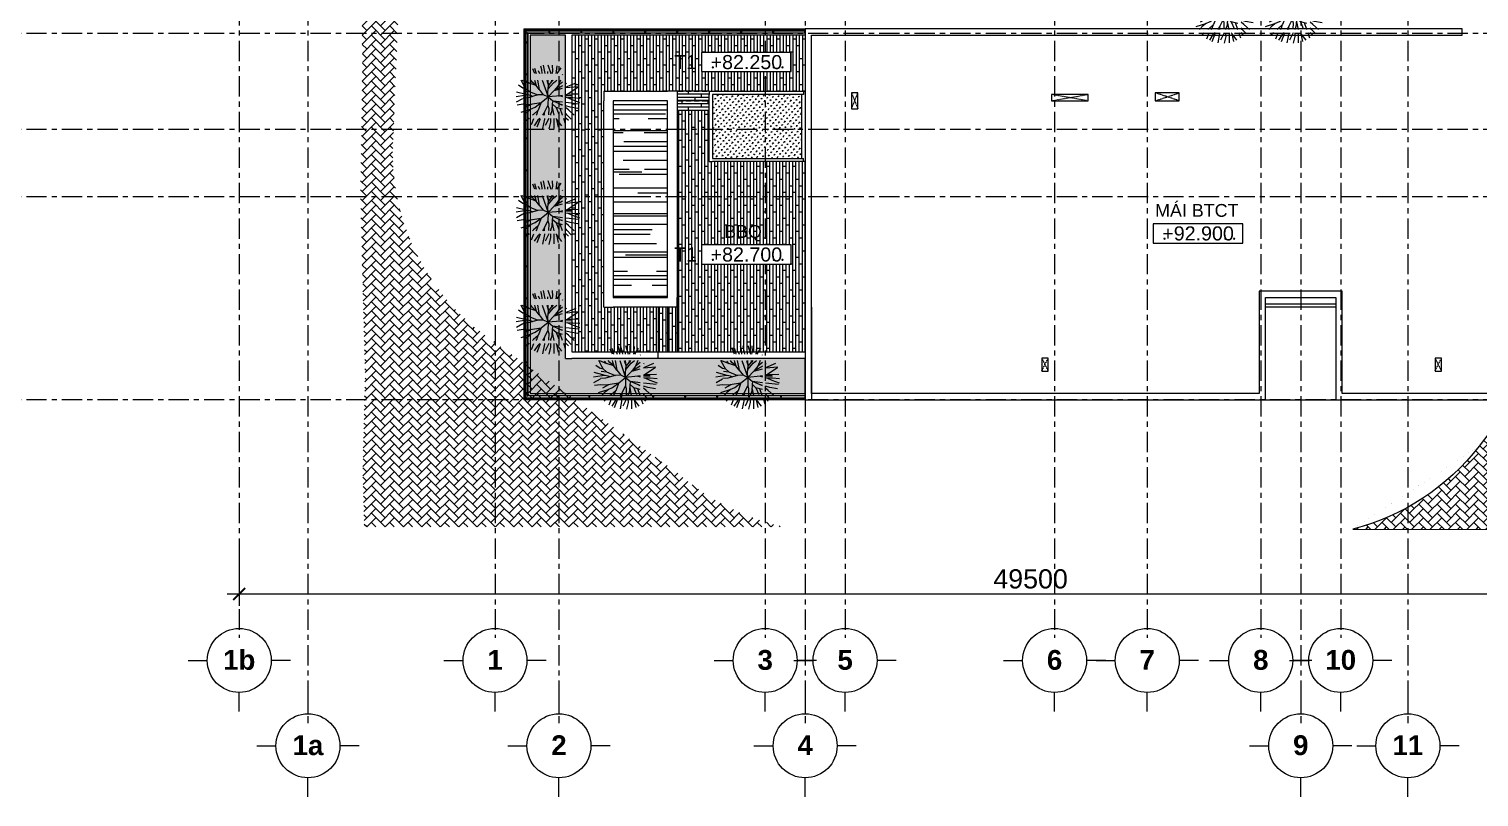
# Model space of a CAD drawing. Header units: millimetres. Extents: x -55734 to 162275, y -23881 to 125548.
# Drawn here: x -15074 to 30275, y -12412 to 11595 of the extents above; entities that cross this region are included whole.
import ezdxf
from ezdxf.enums import TextEntityAlignment as Align
from ezdxf.xclip import XClip

# ---------------------------------------------------------------- set-up
doc = ezdxf.new("R2010")
doc.units = ezdxf.units.MM
doc.header["$XCLIPFRAME"] = 0
for name, pattern in [('Dash', [6.35, 3.175, -3.175]), ('Grid Line', [22.225, 12.7, -3.175, 3.175, -3.175]), ('HIDDEN2', [4.7625, 3.175, -1.5875]), ('Overhead 1_16_', [2.579687, 1.5875, -0.992188]), ('PHANTOM', [63.5, 31.75, -6.35, 6.35, -6.35, 6.35, -6.35])]:
    doc.linetypes.add(name, pattern=pattern)
for name, color, linetype, lineweight in [('A-DETL-GENF', 31, 'Continuous', 5), ('A-DETL-GENF-HDLN', 161, 'Dash', 5), ('A-FLOR-PATT', 8, 'Continuous', 9), ('CHU-1', 7, 'Continuous', 9), ('DIM', 1, 'Continuous', 5), ('KH', 6, 'Continuous', 5), ('KI-HIEU-1', 151, 'Continuous', 9), ('L-SITE', 91, 'Continuous', 5), ('NET THAY 1', 41, 'Continuous', 5), ('NET THAY 2', 55, 'Continuous', 5), ('NET-THAY', 2, 'Continuous', 9), ('S-STRS', 31, 'Continuous', 5), ('TRUC', 225, 'Continuous', 5)]:
    doc.layers.add(name, color=color, linetype=linetype, lineweight=lineweight)
doc.layers.add('CGXD', color=5, linetype='HIDDEN2')
doc.layers.add('RD-AB', color=4, linetype='PHANTOM')
doc.styles.add('Arial', font='arial_0.ttf')
doc.styles.add('Arial_B', font='arialbd_0.ttf', dxfattribs={"height": 619.047619})
doc.styles.add('TA1', font='arial_0.ttf')
doc.dimstyles.new('D_300_KTx3.0', dxfattribs={"dimtxt": 600, "dimasz": 375, "dimexe": 375, "dimexo": 375, "dimgap": 160, "dimtad": 1, "dimdec": 0, "dimzin": 9, "dimtxsty": 'TA1', "dimblk": 'ARCHTICK', "dimcen": 1, "dimdle": 375, "dimclrd": 256, "dimclre": 256, "dimclrt": 7, "dimadec": 0, "dimazin": 0, "dimtfac": 1, "dimtdec": 0, "dimtix": 1, "dimtmove": 1, "dimatfit": 3, "dimldrblk": 'ARCHTICK', "dimfxl": 0, "dimtolj": 1, "dimtzin": 0, "dimlwd": -1, "dimlwe": -1, "dimarcsym": 0})
pattern_1 = [(90, (13079.68, 2900), (-101.6, 6e-15), []), (180, (13079.68, 2900), (-203.2, -203.2), [101.6, -711.2]), (180, (12978.08, 3306.4), (-203.2, -203.2), [101.6, -711.2])]
pattern_2 = [(0, (14700, 9670.32), (0, 101.6), []), (90, (14700, 9670.32), (-203.2, 203.2), [101.6, -711.2]), (90, (15106.4, 9771.92), (-203.2, 203.2), [101.6, -711.2])]
pattern_3 = [(45, (75233.62, -36013.9), (0, 287.3682), [609.6, -203.2]), (135, (75377.3, -35870.22), (3e-14, 287.3682), [609.6, -203.2])]

# ---------------------------------------------------------------- blocks, each defined once
blk = doc.blocks.new('_ARCHTICK')
at = {"color": 0, "linetype": 'ByBlock', "const_width": 0.15}
blk.add_lwpolyline([(-0.5, -0.5), (0.5, 0.5)], dxfattribs=at)
blk = doc.blocks.new('*D6')
at = {"layer": 'Defpoints', "color": 0, "transparency": 16777216}
for p in [(-8499, -3994, 0), (41001, -4126), (41001, -6065)]:
    blk.add_point(p, dxfattribs=at)
at = {"layer": 'DIM', "transparency": 16777216}
for p, q in [((-8499, -4369), (-8499, -6440)), ((41001, -4501), (41001, -6440)), ((-8874, -6065), (41376, -6065))]:
    blk.add_line(p, q, dxfattribs=at)
at = {"layer": 'DIM', "transparency": 16777216, "xscale": 375, "yscale": 375, "zscale": 375, "rotation": 180}
blk.add_blockref('_ARCHTICK', (-8499, -6065), dxfattribs=at)
at = {"layer": 'DIM', "transparency": 16777216, "xscale": 375, "yscale": 375, "zscale": 375}
blk.add_blockref('_ARCHTICK', (41001, -6065), dxfattribs=at)
at = {"layer": 'DIM', "color": 7, "transparency": 16777216, "insert": (16251, -5598), "char_height": 600, "attachment_point": 5, "style": 'TA1'}
blk.add_mtext('\\A1;49500', dxfattribs=at)
blk = doc.blocks.new('Grid - FamilyAL-KH TRUC-785342-MẶT BẰNG TẦNG 1')
at = {"layer": 'KH'}
for p, q in [((0, 7), (0, 4)), ((-8, -1), (-5, -1)), ((8, -1), (5, -1)), ((0, -9), (0, -6))]:
    blk.add_line(p, q, dxfattribs=at)
blk.add_circle((0, -1), 5, dxfattribs=at)
blk = doc.blocks.new('A$C1F0A2BF7')
at = {"layer": 'CGXD', "ltscale": 200, "const_width": 200, "elevation": 0}
blk.add_lwpolyline([(54956.3, 47953.8), (54990.5, 43945.3), (54923.3, 39987.5), (55072.6, 34371), (55051, 33492.5), (97748, 33429.5)], dxfattribs=at)
at = {"layer": 'RD-AB', "ltscale": 30, "const_width": 300, "elevation": 0}
blk.add_lwpolyline([(41196.9, 95371), (41281.7, 82268.3), (40986.4, 79251), (41667.6, 72272.6), (42098.4, 70721.5), (42667.3, 70684.7), (42957.4, 66647.6), (42571.1, 66562.4), (42573.3, 66131.3), (42429.3, 65920.2), (42421.3, 61611.7), (42341, 57578.5), (42283.8, 56540), (42189.8, 53690.1), (44821.5, 51926.7), (44789.5, 50966.7), (50950.5, 50939.2), (50956.6, 47932.5), (50990.5, 43962.1), (50922.6, 39968.1), (51071.5, 34366.8), (50997.7, 31365.3), (51047.4, 29498.3), (102264.3, 29422.6)], dxfattribs=at)
blk = doc.blocks.new('Railing - NBS_RailInfillPnl_Post-658471-MẶT BẰNG CHIẾU MÁI')
at = {"layer": 'NET THAY 2'}
for p, q in [((-13, -5), (-13, 5)), ((13, 5), (-13, 5)), ((13, 5), (13, -5)), ((-13, -5), (13, -5))]:
    blk.add_line(p, q, dxfattribs=at)
blk = doc.blocks.new('Railing - Railing-573255-MẶT BẰNG CHIẾU MÁI')
at = {"layer": 'NET THAY 1'}
for p, q in [((401, 11600), (401, 0)), ((401, 11600), (9198, 11600)), ((461, 11540), (461, 11181)), ((461, 11540), (1192, 11540)), ((528, 127), (528, 11473)), ((528, 11473), (9198, 11473)), ((528, 11473), (528, 127)), ((528, 11473), (9198, 11473)), ((1204, 11540), (2192, 11540)), ((2204, 11540), (3192, 11540)), ((3204, 11540), (4192, 11540)), ((4204, 11540), (5192, 11540)), ((5204, 11540), (6192, 11540)), ((6204, 11540), (7192, 11540)), ((7204, 11540), (8192, 11540)), ((8204, 11540), (9192, 11540)), ((9198, 11600), (9198, 11590)), ((9198, 11504), (9198, 11492)), ((9198, 11482), (9198, 11473)), ((461, 11169), (461, 10181)), ((461, 10169), (461, 9181)), ((461, 9169), (461, 8181)), ((461, 8169), (461, 7181)), ((461, 7169), (461, 6181)), ((461, 6169), (461, 5181)), ((461, 5169), (461, 4181)), ((461, 4169), (461, 3181)), ((461, 3169), (461, 2181)), ((461, 2169), (461, 1181)), ((461, 1169), (461, 181)), ((461, 169), (461, 60)), ((1442, 60), (461, 60)), ((9198, 127), (528, 127)), ((9198, 127), (528, 127)), ((2442, 60), (1453, 60)), ((3442, 60), (2453, 60)), ((4442, 60), (3453, 60)), ((5442, 60), (4453, 60)), ((6442, 60), (5453, 60)), ((7442, 60), (6453, 60)), ((8442, 60), (7453, 60)), ((9198, 60), (8453, 60)), ((9198, 0), (401, 0))]:
    blk.add_line(p, q, dxfattribs=at)
for points, knots in [([(471, 11530), (470, 11531), (468, 11532), (467, 11534), (466, 11535), (465, 11535), (464, 11536), (464, 11537), (463, 11537), (462, 11538), (462, 11539), (461, 11539), (461, 11540), (461, 11540), (461, 11540)], [-1, -1, -1, -1, -0.833333, -0.75, -0.666667, -0.625, -0.583333, -0.5, -0.458333, -0.416667, -0.333333, -0.25, -0.166667, 0, 0, 0, 0]), ([(528, 11473), (528, 11473), (527, 11473), (527, 11474), (526, 11475), (525, 11475), (525, 11476), (524, 11477), (523, 11477), (522, 11478), (521, 11479), (520, 11480), (518, 11482), (517, 11484), (516, 11485)], [-1, -1, -1, -1, -0.833333, -0.75, -0.666667, -0.583333, -0.541667, -0.5, -0.416667, -0.375, -0.333333, -0.25, -0.166667, 0, 0, 0, 0]), ([(461, 60), (461, 60), (461, 60), (461, 61), (462, 61), (462, 62), (463, 62), (464, 63), (464, 64), (465, 65), (466, 66), (467, 66), (468, 68), (470, 69), (471, 70)], [0, 0, 0, 0, 0.166667, 0.25, 0.333333, 0.416667, 0.458333, 0.5, 0.583333, 0.666667, 0.708333, 0.75, 0.833333, 1, 1, 1, 1]), ([(516, 115), (517, 116), (518, 118), (520, 120), (521, 121), (522, 122), (523, 122), (524, 123), (525, 124), (525, 125), (526, 125), (527, 126), (527, 127), (528, 127), (528, 127)], [0, 0, 0, 0, 0.166667, 0.25, 0.333333, 0.375, 0.416667, 0.5, 0.541667, 0.583333, 0.666667, 0.75, 0.833333, 1, 1, 1, 1])]:
    blk.add_open_spline(points, degree=3, knots=knots, dxfattribs=at)
at = {"extrusion": (0, 0, -1), "zscale": -1}
for p, rotation in [((-431, 11570), 90), ((-2622, 11570), 90), ((-4814, 11570), 90), ((-7006, 11570), 90), ((-2622, 30), 270), ((-4814, 30), 270), ((-7006, 30), 270)]:
    blk.add_blockref('Railing - NBS_RailInfillPnl_Post-658471-MẶT BẰNG CHIẾU MÁI', p, dxfattribs=dict(at, rotation=rotation))
for p in [(-431, 9647), (-431, 7723), (-431, 5800), (-431, 3877), (-431, 1953), (-431, 30)]:
    blk.add_blockref('Railing - NBS_RailInfillPnl_Post-658471-MẶT BẰNG CHIẾU MÁI', p, dxfattribs=at)
blk = doc.blocks.new('Top Rail Type - Top Rail_Internal_-573260-MẶT BẰNG CHIẾU MÁI')
at = {"layer": 'NET THAY 1'}
for p, q in [((420, 11581), (420, 11196)), ((426, 11581), (420, 11581)), ((1177, 11581), (436, 11581)), ((441, 11190), (441, 11559)), ((441, 11559), (1183, 11559)), ((1213, 11559), (2183, 11559)), ((2177, 11581), (1219, 11581)), ((2213, 11559), (2617, 11559)), ((2617, 11581), (2219, 11581)), ((3177, 11581), (2627, 11581)), ((2627, 11559), (3183, 11559)), ((3213, 11559), (4183, 11559)), ((4177, 11581), (3219, 11581)), ((4213, 11559), (4809, 11559)), ((4809, 11581), (4219, 11581)), ((5177, 11581), (4819, 11581)), ((4819, 11559), (5183, 11559)), ((5213, 11559), (6183, 11559)), ((6177, 11581), (5219, 11581)), ((6213, 11559), (7001, 11559)), ((7001, 11581), (6219, 11581)), ((7177, 11581), (7011, 11581)), ((7011, 11559), (7183, 11559)), ((7213, 11559), (8183, 11559)), ((8177, 11581), (7219, 11581)), ((8213, 11559), (9183, 11559)), ((9177, 11581), (8219, 11581)), ((9198, 11559), (9198, 11581)), ((420, 11154), (420, 10196)), ((441, 10190), (441, 11160)), ((420, 10154), (420, 9652)), ((441, 9652), (441, 10160)), ((420, 9642), (420, 9196)), ((441, 9190), (441, 9642)), ((420, 9154), (420, 8196)), ((441, 8190), (441, 9160)), ((420, 8154), (420, 7728)), ((420, 7718), (420, 7196)), ((441, 7728), (441, 8160)), ((441, 7190), (441, 7718)), ((420, 7154), (420, 6196)), ((441, 6190), (441, 7160)), ((420, 6154), (420, 5805)), ((441, 5805), (441, 6158)), ((420, 5795), (420, 5196)), ((441, 5190), (441, 5795)), ((420, 5154), (420, 4196)), ((441, 4190), (441, 5160)), ((420, 4154), (420, 3882)), ((441, 3882), (441, 4160)), ((420, 3872), (420, 3196)), ((441, 3190), (441, 3872)), ((420, 3154), (420, 2196)), ((441, 2190), (441, 3160)), ((420, 2154), (420, 1958)), ((420, 1948), (420, 1196)), ((441, 1958), (441, 2160)), ((441, 1190), (441, 1948)), ((420, 1154), (420, 196)), ((441, 190), (441, 1160)), ((420, 154), (420, 35)), ((420, 25), (420, 19)), ((420, 19), (1426, 19)), ((441, 41), (441, 160)), ((1433, 41), (441, 41)), ((2433, 41), (1463, 41)), ((1469, 19), (2426, 19)), ((2617, 41), (2463, 41)), ((2469, 19), (2617, 19)), ((3433, 41), (2627, 41)), ((2627, 19), (3426, 19)), ((4433, 41), (3463, 41)), ((3469, 19), (4426, 19)), ((4809, 41), (4463, 41)), ((4469, 19), (4809, 19)), ((5433, 41), (4819, 41)), ((4819, 19), (5426, 19)), ((6433, 41), (5463, 41)), ((5469, 19), (6426, 19)), ((7001, 41), (6463, 41)), ((6469, 19), (7001, 19)), ((7433, 41), (7011, 41)), ((7011, 19), (7426, 19)), ((8433, 41), (7463, 41)), ((7469, 19), (8426, 19)), ((9198, 41), (8463, 41)), ((8469, 19), (9198, 19)), ((9198, 19), (9198, 41))]:
    blk.add_line(p, q, dxfattribs=at)
blk = doc.blocks.new('ALB-RAILING 32 - ALB-BALUSTER-V4-MẶT BẰNG CHIẾU MÁI')
at = {"layer": 'NET THAY 1'}
for p, q in [((-30, 101), (-30, 92)), ((-30, 101), (0, 101)), ((-21, 101), (-30, 101)), ((-30, 92), (-29, 92)), ((0, 92), (-30, 92)), ((-30, 70), (-30, 63)), ((-30, 70), (0, 70)), ((-29, 70), (-30, 70)), ((-30, 63), (-15, 63)), ((0, 63), (-30, 63)), ((-7, 63), (-7, 15))]:
    blk.add_line(p, q, dxfattribs=at)
at = {"layer": 'NET THAY 1', "flags": 128}
for points in [[(-7, 3), (-7, 4), (-7, 4), (-7, 5), (-7, 5), (-7, 5), (-7, 6), (-7, 6), (-7, 7), (-7, 7), (-7, 8), (-7, 8), (-7, 9), (-7, 10), (-7, 10), (-7, 11), (-7, 11), (-7, 12), (-7, 12), (-7, 13), (-7, 14), (-7, 14), (-7, 15), (-7, 15)], [(-5, -5), (-5, -4), (-6, -4), (-6, -4)], [(0, -7), (0, -7), (-1, -7), (-1, -7), (-1, -7), (-1, -7), (-2, -7)], [(2, -7), (2, -7), (2, -7), (1, -7), (1, -7), (1, -7), (1, -7), (0, -7), (0, -7), (0, -7)]]:
    blk.add_lwpolyline(points, dxfattribs=at)
at = {"layer": 'NET THAY 1'}
for start, end in [(90, 270), (75, 90), (270, 285)]:
    blk.add_arc((0, 0), 7, start, end, dxfattribs=at)
blk = doc.blocks.new('ALB-RAILING 32 - ALB-BALUSTER-537417-MẶT BẰNG CHIẾU MÁI')
at = {"layer": 'NET THAY 1'}
for p, q in [((-30, 101), (-30, 92)), ((-30, 101), (30, 101)), ((-21, 101), (-30, 101)), ((-30, 92), (-29, 92)), ((30, 92), (-30, 92)), ((-30, 70), (-30, 63)), ((-30, 70), (30, 70)), ((-29, 70), (-30, 70)), ((-30, 63), (-15, 63)), ((30, 63), (-30, 63)), ((-7, 63), (-7, 15)), ((7, 15), (7, 63)), ((15, 63), (30, 63)), ((30, 101), (21, 101)), ((29, 92), (30, 92)), ((30, 70), (29, 70)), ((30, 92), (30, 101)), ((30, 63), (30, 70))]:
    blk.add_line(p, q, dxfattribs=at)
at = {"layer": 'NET THAY 1', "flags": 128}
for points in [[(-7, 3), (-7, 4), (-7, 4), (-7, 5), (-7, 5), (-7, 5), (-7, 6), (-7, 6), (-7, 7), (-7, 7), (-7, 8), (-7, 8), (-7, 9), (-7, 10), (-7, 10), (-7, 11), (-7, 11), (-7, 12), (-7, 12), (-7, 13), (-7, 14), (-7, 14), (-7, 15), (-7, 15)], [(7, 15), (7, 14), (7, 14), (7, 13), (7, 13), (7, 12), (7, 11), (7, 11), (7, 10), (7, 10), (7, 9), (7, 9), (7, 8), (7, 8), (7, 7), (7, 7), (7, 6), (7, 6), (7, 5), (7, 5), (7, 4), (7, 4), (7, 3), (7, 3), (7, 3), (7, 2), (7, 2), (7, 2), (7, 1), (7, 1), (7, 1), (7, 1), (7, 1), (7, 0), (7, 0), (7, 0), (7, 0), (7, 0), (7, 0), (7, 0)], [(7, 0), (7, 0), (7, -1), (7, -1), (7, -1), (7, -1), (7, -2)], [(-5, -5), (-5, -4), (-6, -4), (-6, -4)], [(0, -7), (0, -7), (-1, -7), (-1, -7), (-1, -7), (-1, -7), (-2, -7)], [(6, -4), (6, -4), (6, -4), (5, -4), (5, -5), (5, -5), (5, -5), (5, -5), (4, -5), (4, -6), (4, -6), (4, -6), (4, -6), (3, -6), (3, -6), (3, -6), (3, -7), (2, -7), (2, -7), (2, -7), (1, -7), (1, -7), (1, -7), (1, -7), (0, -7), (0, -7), (0, -7)]]:
    blk.add_lwpolyline(points, dxfattribs=at)
at = {"layer": 'NET THAY 1'}
for start, end in [(90, 270), (270, 90)]:
    blk.add_arc((0, 0), 7, start, end, dxfattribs=at)
blk = doc.blocks.new('CAY XANH 1 - new block_dwg_110_植栽_中_高木 - 落葉1_φ4000_H5500-1445069-IDEA-4th Storey - Detail-682244-MẶT BẰNG CHIẾU MÁI')
at = {"layer": 'L-SITE'}
for p, q in [((-306, 1976), (-199, 1456)), ((-5, 2000), (166, 1456)), ((-822, 1456), (-958, 1760)), ((-838, 1808), (-751, 1456)), ((-615, 1645), (-531, 1456)), ((-10, 1456), (-10, 1592)), ((772, 1056), (625, 696)), ((913, 1380), (932, 1417)), ((-2000, 33), (-1462, 119)), ((-1850, 759), (-1578, 578)), ((-1570, 578), (-1398, 529)), ((-1453, 121), (-1278, 144)), ((1738, 856), (1113, 603)), ((1153, 856), (1113, 822)), ((1538, 78), (1113, 70)), ((1855, 599), (1188, 159)), ((-1975, -315), (-1571, -88)), ((-1423, -653), (-1041, -445)), ((258, -651), (355, -1144)), ((913, -333), (303, -262)), ((913, -531), (743, -453)), ((910, -1144), (762, -724)), ((1113, -19), (1241, -50)), ((1923, -449), (1113, -356)), ((1984, -88), (1545, -58)), ((-1186, -1344), (-1342, -1483)), ((-1024, -1718), (-878, -1344)), ((-682, -1880), (-476, -1344)), ((51, -1344), (-170, -1795)), ((365, -1344), (365, -1967)), ((855, -1808), (552, -1405)), ((914, -1133), (902, -1122)), ((1097, -1672), (981, -1344)), ((1278, -1483), (1113, -1324))]:
    blk.add_line(p, q, dxfattribs=at)
at = {"layer": 'L-SITE', "flags": 128}
for points in [[(-472, 1941), (-408, 1715), (-389, 1474), (-388, 1456)], [(264, 1456), (298, 1613), (285, 1980)], [(541, 1934), (518, 1586), (495, 1456)], [(581, 1456), (641, 1557), (813, 1820)], [(-1522, 376), (-1182, 348), (-1399, 530), (-1482, 672), (-1674, 1056)], [(-1634, 1056), (-1182, 862), (-1319, 1008)], [(-845, 1056), (-819, 978), (-743, 713), (-1182, 862)], [(-657, 1056), (-546, 458), (-743, 713), (-989, 932), (-1079, 1056)], [(-361, 1056), (0, 0), (-295, 133)], [(-84, 1056), (30, 691), (242, 956)], [(913, 96), (773, 64), (0, 0), (-10, 303), (30, 691), (4, 1056)], [(913, 934), (625, 696), (384, 396), (0, 0), (305, -251), (268, -432)], [(10, 497), (348, 890), (555, 1056)], [(315, 1056), (242, 956), (237, 1056)], [(-1974, 319), (-1451, 187), (-1104, 101), (-945, 37)], [(-1683, -957), (-1092, -755), (-807, -637), (-423, -352), (0, 0), (-5, -527)], [(-1182, 348), (-645, 125), (-1245, -52), (-1564, -80)], [(-546, 458), (-295, 133), (-645, 125)], [(913, 698), (384, 396), (913, 541)], [(913, 67), (773, 64), (913, 30)], [(1113, 586), (1374, 607), (1887, 662)], [(1939, 182), (1516, 167), (1206, 162), (1113, 141)], [(-1938, -494), (-1560, -440), (-1235, -475), (-846, -416), (-423, -352), (-610, -834), (-905, -1095), (-961, -1144)], [(-1475, -1144), (-1244, -895), (-1077, -745)], [(-740, -1144), (-703, -1095), (-608, -832)], [(-217, -960), (-5, -527), (44, -720), (39, -1126)], [(508, -651), (268, -432), (248, -870), (165, -1101)], [(913, -500), (743, -453), (305, -251)], [(913, -768), (508, -651), (685, -1070)], [(1865, -721), (1389, -632), (1113, -555)], [(1640, -1145), (1284, -817), (1113, -681)], [(1534, -57), (1241, -50), (1512, -168), (1971, -338)], [(-512, -1344), (-645, -1459), (-866, -1803)], [(-212, -1144), (-217, -960), (-348, -1144)], [(-321, -1974), (-207, -1385), (-208, -1344)], [(76, -1999), (175, -1573), (170, -1344)], [(166, -1144), (165, -1101), (145, -1144)], [(659, -1888), (552, -1405), (498, -1344)], [(1438, -1391), (1191, -1135), (1113, -1026)]]:
    blk.add_lwpolyline(points, dxfattribs=at)
blk = doc.blocks.new('CAY XANH 1 - new block_dwg-682243-MẶT BẰNG CHIẾU MÁI')
at = {"xscale": 0.5, "yscale": 0.5, "zscale": 0.5}
blk.add_blockref('CAY XANH 1 - new block_dwg_110_植栽_中_高木 - 落葉1_φ4000_H5500-1445069-IDEA-4th Storey - Detail-682244-MẶT BẰNG CHIẾU MÁI', (-494874, 495980), dxfattribs=at)
blk = doc.blocks.new('CAY XANH 1 - CAY XANH 1-678680-MẶT BẰNG CHIẾU MÁI')
blk.add_blockref('CAY XANH 1 - new block_dwg-682243-MẶT BẰNG CHIẾU MÁI', (494876, -495981))
blk = doc.blocks.new('Family2 - Family1 2-690398-MẶT BẰNG CHIẾU MÁI')
at = {"layer": 'A-DETL-GENF'}
for p, q in [((200, 400), (0, 400)), ((0, 400), (0, 0)), ((0, 0), (200, 0)), ((200, 0), (200, 400))]:
    blk.add_line(p, q, dxfattribs=at)
at = {"layer": 'A-DETL-GENF-HDLN'}
for p, q in [((0, 400), (200, 1)), ((0, 0), (200, 399))]:
    blk.add_line(p, q, dxfattribs=at)
blk = doc.blocks.new('Family2 - Family1 2-693643-MẶT BẰNG CHIẾU MÁI')
at = {"layer": 'A-DETL-GENF'}
for p, q in [((250, 750), (0, 750)), ((0, 750), (0, 0)), ((250, 0), (250, 750)), ((0, 0), (250, 0))]:
    blk.add_line(p, q, dxfattribs=at)
at = {"layer": 'A-DETL-GENF-HDLN'}
for p, q in [((0, 750), (250, 1)), ((0, 0), (250, 749))]:
    blk.add_line(p, q, dxfattribs=at)
blk = doc.blocks.new('Family2 - Family1 2-693928-MẶT BẰNG CHIẾU MÁI')
at = {"layer": 'A-DETL-GENF'}
for p, q in [((200, 1150), (0, 1150)), ((0, 1150), (0, 0)), ((200, 0), (200, 1150)), ((0, 0), (200, 0))]:
    blk.add_line(p, q, dxfattribs=at)
at = {"layer": 'A-DETL-GENF-HDLN'}
for p, q in [((0, 1150), (200, 1)), ((0, 0), (200, 1149))]:
    blk.add_line(p, q, dxfattribs=at)
blk = doc.blocks.new('Family2 - Family1 2-694171-MẶT BẰNG CHIẾU MÁI')
at = {"layer": 'A-DETL-GENF'}
for p, q in [((200, 500), (0, 500)), ((0, 500), (0, 0)), ((200, 0), (200, 500)), ((0, 0), (200, 0))]:
    blk.add_line(p, q, dxfattribs=at)
at = {"layer": 'A-DETL-GENF-HDLN'}
for p, q in [((0, 500), (200, 1)), ((0, 0), (200, 499))]:
    blk.add_line(p, q, dxfattribs=at)
blk = doc.blocks.new('A$C7E716810')
at = {"layer": 'A-FLOR-PATT', "lineweight": 5}
h = blk.add_hatch(dxfattribs=at)
h.set_pattern_fill('FP_22', color=256, style=0, pattern_type=2)
h.set_pattern_definition([(7.219, (-1865943.16, 2069758.19), (77.8062945, 100.375984), [23.812, -155.793]), (322.219, (-1865943.16, 2069758.19), (77.8059143, 100.3754935), [23.813, -103.188]), (52.219, (-1865943.16, 2069758.19), (-100.3754935, 77.8059143), [23.813, -103.188])])
h.paths.add_polyline_path([(17698, 200), (17698, 1300), (10200, 1300), (10200, 11400), (9100, 11400), (9100, 200), (17224, 200)], flags=0)
h = blk.add_hatch(dxfattribs=at)
h.set_pattern_fill('FP_20', color=256, style=0, pattern_type=2)
h.set_pattern_definition([(270, (13395.32, 5800), (101.6, 6e-15), []), (0, (13395.32, 5800), (203.2, 203.2), [101.6, -711.2]), (0, (13496.92, 5393.6), (203.2, 203.2), [101.6, -711.2])])
h.paths.add_polyline_path([(11404, 1500), (13100, 1500), (13100, 2900), (11400, 2900), (11400, 9650), (17700, 9652), (17700, 11400), (10400, 11400), (10400, 1500)], flags=0)
h = blk.add_hatch(dxfattribs=at)
h.set_pattern_fill('FP_27', color=256, style=0, pattern_type=2)
h.set_pattern_definition([(277.219, (2080157.055, 1887892.06), (100.375984, -77.8062945), [23.812, -155.793]), (232.219, (2080157.05, 1887892.06), (100.3754935, -77.8059143), [23.813, -103.188]), (322.219, (2080157.05, 1887892.06), (77.8059143, 100.3754935), [23.813, -103.188])])
h.paths.add_polyline_path([(14800, 7550), (17598, 7550), (17598, 9550), (14800, 9550), (14800, 8908)], flags=0)
h = blk.add_hatch(dxfattribs=at)
h.set_pattern_fill('FP_23', color=256, style=0, pattern_type=2)
h.set_pattern_definition([(0, (8499.5, 0.06), (1424.94, 647.7), [9715.5, -1295.4, 3238.5, -647.7]), (0, (9360.9, 323.9), (-647.7, 861.44), [1943.1, -213.74, 3886.2, -485.77]), (0, (8823.33, 550.6), (3368.04, 433.959), [5181.6, -906.78, 2590.8, -647.7])])
h.paths.add_polyline_path([(11700, 3200), (13400, 3200), (13400, 9350), (11700, 9350), (11700, 4019)], flags=0)
h = blk.add_hatch(dxfattribs=at)
h.set_pattern_fill('FP_24', color=256, style=0, pattern_type=2)
h.set_pattern_definition([(270, (15719.19, 5275), (101.6, 6e-15), []), (0, (15719.19, 5275), (203.2, 203.2), [101.6, -711.2]), (0, (15820.79, 4868.6), (203.2, 203.2), [101.6, -711.2])])
h.paths.add_polyline_path([(13732, 1500), (17698, 1500), (17698, 7450), (14700, 7450), (14700, 9050), (13700, 9050), (13700, 1500)], flags=0)
at = {"layer": 'NET THAY 1'}
h = blk.add_hatch(dxfattribs=at)
h.set_pattern_fill('FP_26', color=256, style=0, pattern_type=2)
h.set_pattern_definition(pattern_2)
h.paths.add_polyline_path([(14700, 9350), (14700, 9650), (13700, 9650), (13700, 9350), (13732, 9350)], flags=0)
h = blk.add_hatch(dxfattribs=at)
h.set_pattern_fill('FP_26', color=256, style=0, pattern_type=2)
h.set_pattern_definition(pattern_2)
h.paths.add_polyline_path([(13700, 9050), (14700, 9050), (14700, 9350), (13700, 9350)], flags=0)
h = blk.add_hatch(dxfattribs=at)
h.set_pattern_fill('FP_25', color=256, style=0, pattern_type=2)
h.set_pattern_definition(pattern_1)
h.paths.add_polyline_path([(13100, 1500), (13400, 1500), (13400, 2900), (13100, 2900), (13100, 1574)], flags=0)
h = blk.add_hatch(dxfattribs=at)
h.set_pattern_fill('FP_25', color=256, style=0, pattern_type=2)
h.set_pattern_definition(pattern_1)
h.paths.add_polyline_path([(13700, 1500), (13700, 2900), (13400, 2900), (13400, 1500)], flags=0)
at = {"layer": 'NET-THAY', "lineweight": 9}
for p, q in [((9100, 11400), (9100, 200)), ((10200, 11400), (9100, 11400)), ((10200, 1300), (10200, 11400)), ((17700, 11400), (10400, 11400)), ((10400, 11400), (10400, 1500)), ((17700, 11600), (17700, 2900)), ((11400, 9650), (13400, 9650)), ((11400, 9650), (11400, 9350)), ((13700, 9650), (13400, 9650)), ((13700, 9650), (13700, 3200)), ((14700, 9650), (17648, 9650)), ((14700, 9650), (14700, 9550)), ((14700, 7450), (14700, 9550)), ((17648, 9550), (14800, 9550)), ((14800, 9550), (14800, 7550)), ((17598, 7550), (17598, 9550)), ((17648, 9650), (17700, 9650)), ((17648, 9650), (17648, 9550)), ((11400, 2900), (11400, 9350)), ((13400, 9350), (11700, 9350)), ((11700, 9350), (11700, 3200)), ((13400, 9350), (11700, 9350)), ((11700, 9350), (11700, 3200)), ((13400, 3200), (13400, 9350)), ((13400, 3200), (13400, 9350)), ((14700, 9050), (13700, 9050)), ((13700, 9050), (13700, 1500)), ((14700, 7450), (14800, 7450)), ((14800, 7550), (17648, 7550)), ((17648, 7450), (14800, 7450)), ((17648, 7450), (17648, 7550)), ((17698, 7450), (17648, 7450)), ((17698, 2900), (17698, 7450)), ((11700, 3200), (13400, 3200)), ((11700, 3200), (13400, 3200)), ((13700, 2900), (13700, 3200)), ((32100, 0), (32100, 3200)), ((32100, 3200), (34300, 3200)), ((34300, 3200), (34300, 0)), ((11400, 2900), (11700, 2900)), ((13700, 2900), (11700, 2900)), ((17698, 1500), (17698, 2900)), ((17898, 2900), (17898, 0)), ((32100, 3000), (34300, 3000)), ((34300, 2900), (32100, 2900)), ((10400, 1500), (13091, 1500)), ((13091, 1500), (17698, 1500)), ((13091, 1500), (13091, 1300)), ((10200, 1300), (10400, 1300)), ((13091, 1300), (10400, 1300)), ((17698, 1300), (13091, 1300)), ((17698, 41), (17698, 1300)), ((9100, 200), (17698, 200)), ((17698, 0), (17698, 19)), ((17698, 0), (17898, 0)), ((17898, 0), (34300, 0)), ((34300, 0), (49500, 0))]:
    blk.add_line(p, q, dxfattribs=at)
blk.add_lwpolyline([(49300, 200), (34500, 200), (34500, 3400), (31900, 3400), (31900, 200), (17898, 200), (17900, 11400), (38250, 11400), (38250, 11600), (17700, 11600), (17698, 0), (32100, 0), (32100, 3200), (34300, 3200), (34300, 0), (49500, 0)], dxfattribs=at)
at = {"layer": 'S-STRS'}
for p, q in [((14700, 9650), (13700, 9650)), ((14700, 9350), (13700, 9350)), ((14700, 9050), (13700, 9050)), ((13100, 2900), (13100, 1500)), ((13400, 2900), (13400, 1500)), ((13700, 2900), (13700, 1500))]:
    blk.add_line(p, q, dxfattribs=at)
at = {"layer": 'S-STRS', "linetype": 'Overhead 1_16_'}
for p, q in [((14700, 9640), (13700, 9640)), ((14700, 9340), (13700, 9340)), ((13110, 2900), (13110, 1500)), ((13410, 2900), (13410, 1500))]:
    blk.add_line(p, q, dxfattribs=at)
at = {"color": 94, "lineweight": 5}
for name, p in [('CAY XANH 1 - CAY XANH 1-678680-MẶT BẰNG CHIẾU MÁI', (30773, 12150)), ('CAY XANH 1 - CAY XANH 1-678680-MẶT BẰNG CHIẾU MÁI', (32936, 12150)), ('Railing - Railing-573255-MẶT BẰNG CHIẾU MÁI', (8499, 0)), ('Top Rail Type - Top Rail_Internal_-573260-MẶT BẰNG CHIẾU MÁI', (8499, 0)), ('ALB-RAILING 32 - ALB-BALUSTER-537417-MẶT BẰNG CHIẾU MÁI', (9698, 11489)), ('ALB-RAILING 32 - ALB-BALUSTER-537417-MẶT BẰNG CHIẾU MÁI', (10698, 11489)), ('ALB-RAILING 32 - ALB-BALUSTER-537417-MẶT BẰNG CHIẾU MÁI', (11698, 11489)), ('ALB-RAILING 32 - ALB-BALUSTER-537417-MẶT BẰNG CHIẾU MÁI', (12698, 11489)), ('ALB-RAILING 32 - ALB-BALUSTER-537417-MẶT BẰNG CHIẾU MÁI', (13698, 11489)), ('ALB-RAILING 32 - ALB-BALUSTER-537417-MẶT BẰNG CHIẾU MÁI', (14698, 11489)), ('ALB-RAILING 32 - ALB-BALUSTER-537417-MẶT BẰNG CHIẾU MÁI', (15698, 11489)), ('ALB-RAILING 32 - ALB-BALUSTER-537417-MẶT BẰNG CHIẾU MÁI', (16698, 11489)), ('ALB-RAILING 32 - ALB-BALUSTER-V4-MẶT BẰNG CHIẾU MÁI', (17698, 11489)), ('CAY XANH 1 - CAY XANH 1-678680-MẶT BẰNG CHIẾU MÁI', (9656, 9473)), ('CAY XANH 1 - CAY XANH 1-678680-MẶT BẰNG CHIẾU MÁI', (9656, 5862)), ('CAY XANH 1 - CAY XANH 1-678680-MẶT BẰNG CHIẾU MÁI', (9656, 2433)), ('CAY XANH 1 - CAY XANH 1-678680-MẶT BẰNG CHIẾU MÁI', (12081, 707)), ('CAY XANH 1 - CAY XANH 1-678680-MẶT BẰNG CHIẾU MÁI', (15903, 707))]:
    blk.add_blockref(name, p, dxfattribs=at)
for p, rotation in [((9011, 11175), 90), ((9011, 10175), 90), ((9011, 9175), 90), ((9011, 8175), 90), ((9011, 7175), 90), ((9011, 6175), 90), ((9011, 5175), 90), ((9011, 4175), 90), ((9011, 3175), 90), ((9011, 2175), 90), ((9011, 1175), 90), ((9011, 175), 90), ((9947, 111), 180), ((10947, 111), 180), ((11947, 111), 180), ((12947, 111), 180), ((13947, 111), 180), ((14947, 111), 180), ((15947, 111), 180), ((16947, 111), 180)]:
    blk.add_blockref('ALB-RAILING 32 - ALB-BALUSTER-537417-MẶT BẰNG CHIẾU MÁI', p, dxfattribs=dict(at, rotation=rotation))
at = {"layer": 'Defpoints', "lineweight": 5}
for name, p in [('Family2 - Family1 2-694171-MẶT BẰNG CHIẾU MÁI', (19150, 9100)), ('Family2 - Family1 2-690398-MẶT BẰNG CHIẾU MÁI', (25100, 901)), ('Family2 - Family1 2-690398-MẶT BẰNG CHIẾU MÁI', (37400, 901))]:
    blk.add_blockref(name, p, dxfattribs=at)
at = {"layer": 'Defpoints', "lineweight": 5, "rotation": 90}
for name, p in [('Family2 - Family1 2-693928-MẶT BẰNG CHIẾU MÁI', (26550, 9350)), ('Family2 - Family1 2-693643-MẶT BẰNG CHIẾU MÁI', (29400, 9350))]:
    blk.add_blockref(name, p, dxfattribs=at)
blk = doc.blocks.new('*U143')
at = {"color": 7, "ltscale": 30, "true_color": 0xffffff, "insert": (520, 350), "char_height": 200, "attachment_point": 5, "bg_fill": 3, "box_fill_scale": 1.25, "bg_fill_color": 256, "bg_fill_true_color": 13158600, "bg_fill_transparency": 0}
blk.add_mtext('\\A1;.      ..', dxfattribs=at)
blk.add_lwpolyline([(-200, 200), (1200, 200), (1200, 500), (-200, 500)], close=True)
at = {"color": 7, "style": 'Arial'}
blk.add_attdef('±0.000', text='', height=220, dxfattribs=at).set_placement((500, 350), align=Align.MIDDLE)
blk = doc.blocks.new('*U20')
at = {"color": 7, "ltscale": 30, "true_color": 0xffffff, "insert": (-420, 350), "char_height": 200, "attachment_point": 5, "bg_fill": 3, "box_fill_scale": 1.25, "bg_fill_color": 256, "bg_fill_true_color": 13158600, "bg_fill_transparency": 0}
blk.add_mtext('\\A1;.  .', dxfattribs=at)
at = {"color": 7, "ltscale": 30, "true_color": 0xffffff, "insert": (520, 350), "char_height": 200, "attachment_point": 5, "bg_fill": 3, "box_fill_scale": 1.25, "bg_fill_color": 256, "bg_fill_true_color": 13158600, "bg_fill_transparency": 0}
blk.add_mtext('\\A1;.      ..', dxfattribs=at)
at = {"color": 7, "style": 'Arial'}
blk.add_attdef('T1', text='', height=220, dxfattribs=at).set_placement((-450, 350), align=Align.MIDDLE_CENTER)
for points in [[(-700, 500), (-200, 500), (-200, 200), (-700, 200)], [(-200, 200), (1200, 200), (1200, 500), (-200, 500)]]:
    blk.add_lwpolyline(points, close=True)
blk.add_attdef('±0.000', text='', height=220, dxfattribs=at).set_placement((500, 350), align=Align.MIDDLE)

msp = doc.modelspace()

# ---------------------------------------------------------------- hatches: boundary and pattern name
at = {"layer": 'A-FLOR-PATT'}
h = msp.add_hatch(dxfattribs=at)
h.set_pattern_fill('AR-HBONE', color=256, scale=2, style=0)
h.set_pattern_definition(pattern_3)
edge = h.paths.add_edge_path()
edge.add_line((45038.6, 8213.9), (41000.5, 7730.1))
edge.add_line((41000.5, 7730.1), (41000.4, -0.1))
edge.add_line((41000.4, -0.1), (31387.1, -0.1))
edge.add_line((31387.1, -0.1), (30280.7, -1441.1))
edge.add_arc((24526.1, 3005.5), 7272.3, 284.35373, 322.30654, ccw=False)
edge.add_line((26329, -4039.8), (46530.7, -4069.7))
edge.add_line((46530.7, -4069.7), (45038.6, 8213.9))

# ---------------------------------------------------------------- linework, layer by layer
at = {"layer": 'NET-THAY', "elevation": 0}
msp.add_lwpolyline([(45038.6, 8213.9), (41000.5, 7730.1), (41000.4, -0.1), (31387.1, -0.1), (30280.7, -1441.1, -0.167131), (26329, -4039.8), (46530.7, -4069.7)], format="xyb", close=True, dxfattribs=at)
at = {"layer": 'TRUC', "linetype": 'Grid Line', "ltscale": 50}
for p, q in [((48819.1, 11449.9), (-17790.4, 11449.9)), ((48819.1, 8449.9), (-20105, 8449.9)), ((48819.1, 6349.9), (-17790.4, 6349.9)), ((48819.1, -0.1), (-17790.4, -0.1))]:
    msp.add_line(p, q, dxfattribs=at)

# ---------------------------------------------------------------- block references
at = {"color": 250, "lineweight": 5, "xscale": 199.9999999999999, "yscale": 199.9999999999999, "zscale": 199.9999999999999, "rotation": 180}
for p in [(-8499.5, -8344.7), (-499.5, -8344.7), (7950.5, -8344.7), (10450.5, -8344.7), (17000.5, -8344.7), (19900.5, -8344.7), (23450.5, -8344.7), (25950.5, -8344.7), (-6349.5, -11012.3), (1500.5, -11012.3), (9200.5, -11012.3), (24700.5, -11012.3), (28050.5, -11012.3)]:
    msp.add_blockref('Grid - FamilyAL-KH TRUC-785342-MẶT BẰNG TẦNG 1', p, dxfattribs=at)
at = {"layer": 'DIM'}
msp.add_blockref('A$C7E716810', (-8499.6, -0.1), dxfattribs=at)

# ---------------------------------------------------------------- texts
at = {"layer": 'KH', "attachment_point": 2, "line_spacing_factor": 0.941778, "style": 'Arial_B'}
for s, insert, char_height, width in [('1b', (-8499.2, -7816.9), 619.05, 1175.251), ('\\fArial|b1|i0|c0|p34|;1', (-499.2, -7816.9), 619.048, 558.244), ('\\fArial|b1|i0|c0|p34|;3', (7950.8, -7816.9), 619.048, 558.244), ('\\fArial|b1|i0|c0|p34|;5', (10450.8, -7816.9), 619.048, 558.244), ('\\fArial|b1|i0|c0|p34|;6', (17000.8, -7816.9), 619.048, 558.244), ('\\fArial|b1|i0|c0|p34|;7', (19900.8, -7816.9), 619.048, 558.244), ('\\fArial|b1|i0|c0|p34|;8', (23450.8, -7816.9), 619.048, 558.244), ('10', (25950.8, -7816.9), 619.05, 1116.488), ('1a', (-6349.2, -10484.5), 619.05, 1116.488), ('\\fArial|b1|i0|c0|p34|;2', (1500.8, -10484.5), 619.048, 558.244), ('\\fArial|b1|i0|c0|p34|;4', (9200.8, -10484.5), 619.048, 558.244), ('\\fArial|b1|i0|c0|p34|;9', (24700.8, -10484.5), 619.048, 558.244), ('11', (28050.8, -10484.5), 619.05, 1116.488)]:
    msp.add_mtext(s, dxfattribs=dict(at, insert=insert, char_height=char_height, width=width))

# ---------------------------------------------------------------- dimensions: what is measured, and where the dimension line sits
at = {"layer": 'DIM'}
dim = msp.add_linear_dim(base=(41000.5, -6064.7), p1=(-8499.5, -3994.2, 0), p2=(41000.5, -4125.7), dimstyle='D_300_KTx3.0', dxfattribs=at)
dim.commit()
dim.dimension.update_dxf_attribs({"geometry": '*D6', "text_midpoint": (16250.5, -5598.4)})

# ---------------------------------------------------------------- next in the draw order: block references
at = {"layer": 'NET THAY 2'}
ref = msp.add_blockref('A$C1F0A2BF7', (-55733.8, -33492.4, 0), dxfattribs=at)
XClip(ref).set_block_clipping_path([(-27462.6186291156, 51738.6749988016), (137958.5174097056, 152520.3806320981)])

# ---------------------------------------------------------------- next in the draw order: linework, layer by layer
at = {"layer": 'TRUC', "linetype": 'Grid Line', "ltscale": 50}
for p, q in [((-8499.5, 50122.6), (-8499.5, -7437.9)), ((-6349.5, 50122.6), (-6349.5, -10105.5)), ((-499.5, 50122.6), (-499.5, -7437.9)), ((1500.5, 50122.6), (1500.5, -10105.5)), ((7950.5, 50122.6), (7950.5, -7437.9)), ((9200.5, 50122.6), (9200.5, -10105.5)), ((10450.5, 50122.6), (10450.5, -7437.9)), ((17000.5, 50122.6), (17000.5, -7437.9)), ((19900.5, 50122.6), (19900.5, -7437.9)), ((23450.5, 50122.6), (23450.5, -7437.9)), ((24700.5, 50122.6), (24700.5, -10105.5)), ((25950.5, 50122.6), (25950.5, -7437.9)), ((28050.5, 50122.6), (28050.5, -10105.5))]:
    msp.add_line(p, q, dxfattribs=at)

# ---------------------------------------------------------------- next in the draw order: block references
at = {"layer": 'KI-HIEU-1', "linetype": 'ByBlock'}
ref = msp.add_blockref('*U20', (6362.9, 9861.6), dxfattribs=dict(at, xscale=2, yscale=2, zscale=2))
XClip(ref).set_block_clipping_path([(-200, 200), (1200, 500)])
ref.add_auto_attribs({'±0.000': '+82.250', 'T1': 'T1'})
at = {"layer": 'KI-HIEU-1', "linetype": 'ByBlock', "xscale": 2, "yscale": 2, "zscale": 2}
msp.add_blockref('*U143', (20489.1, 4505.3), dxfattribs=at).add_auto_attribs({'±0.000': '+92.900'})
at = {"layer": 'KI-HIEU-1', "linetype": 'ByBlock'}
ref = msp.add_blockref('*U20', (6362.9, 3846.7), dxfattribs=dict(at, xscale=2, yscale=2, zscale=2))
XClip(ref).set_block_clipping_path([(-200, 200), (1200, 500)])
ref.add_auto_attribs({'±0.000': '+82.700', 'T1': 'T1'})

# ---------------------------------------------------------------- next in the draw order: hatches: boundary and pattern name
at = {"layer": 'A-FLOR-PATT', "lineweight": 5}
h = msp.add_hatch(dxfattribs=at)
h.set_pattern_fill('AR-HBONE', color=256, scale=2, style=0)
h.set_pattern_definition(pattern_3)
edge = h.paths.add_edge_path()
edge.add_line((400.4, 1152.9), (-731.4, 1962.1))
edge.add_line((-731.4, 1962.1), (-966.1, 2137.3))
edge.add_line((-966.1, 2137.3), (-1193.3, 2322.1))
edge.add_line((-1193.3, 2322.1), (-1412.8, 2516.1))
edge.add_line((-1412.8, 2516.1), (-1624, 2718.9))
edge.add_line((-1624, 2718.9), (-1826.7, 2930.3))
edge.add_line((-1826.7, 2930.3), (-2020.5, 3149.9))
edge.add_line((-2020.5, 3149.9), (-2205.1, 3377.3))
edge.add_line((-2205.1, 3377.3), (-2380.2, 3612.1))
edge.add_line((-2380.2, 3612.1), (-2545.4, 3853.9))
edge.add_line((-2545.4, 3853.9), (-2700.5, 4102.4))
edge.add_line((-2700.5, 4102.4), (-2870.2, 4405.4))
edge.add_line((-2870.2, 4405.4), (-3000.2, 4662.2))
edge.add_line((-3000.2, 4662.2), (-3122.1, 4930))
edge.add_line((-3122.1, 4930), (-3228.6, 5191))
edge.add_line((-3228.6, 5191), (-3326.6, 5462.2))
edge.add_line((-3326.6, 5462.2), (-3413.5, 5737.2))
edge.add_line((-3413.5, 5737.2), (-3489.3, 6015.6))
edge.add_line((-3489.3, 6015.6), (-3553.6, 6297))
edge.add_line((-3553.6, 6297), (-3606.5, 6580.8))
edge.add_line((-3606.5, 6580.8), (-3647.9, 6866.6))
edge.add_line((-3647.9, 6866.6), (-3677.5, 7153.9))
edge.add_line((-3677.5, 7153.9), (-3695.5, 7442.2))
edge.add_line((-3695.5, 7442.2), (-3701.7, 7730.9))
edge.add_line((-3701.7, 7730.9), (-3695.4, 8033.5))
edge.add_line((-3695.4, 8033.5), (-3674.4, 8409.9))
edge.add_line((-3674.4, 8409.9), (-3427.9, 14488.8))
edge.add_line((-3427.9, 14488.8), (-3425.7, 14685.7))
edge.add_line((-3425.7, 14685.7), (-3435.6, 14888.4))
edge.add_line((-3435.6, 14888.4), (-3457.6, 15090.4))
edge.add_line((-3457.6, 15090.4), (-3491.6, 15290.8))
edge.add_line((-3491.6, 15290.8), (-3537.6, 15488.9))
edge.add_line((-3537.6, 15488.9), (-3595.3, 15684.1))
edge.add_line((-3595.3, 15684.1), (-3664.8, 15875.8))
edge.add_line((-3664.8, 15875.8), (-3725.7, 16021.9))
edge.add_line((-3725.7, 16021.9), (-3811.8, 16199))
edge.add_line((-3811.8, 16199), (-3908, 16370.9))
edge.add_line((-3908, 16370.9), (-4014, 16536.9))
edge.add_line((-4014, 16536.9), (-4129.5, 16696.5))
edge.add_line((-4129.5, 16696.5), (-4253.9, 16849.1))
edge.add_line((-4253.9, 16849.1), (-4387.1, 16994.2))
edge.add_line((-4387.1, 16994.2), (-4512.1, 17241.6))
edge.add_line((-4512.1, 17241.6), (-4791, 17548.4))
edge.add_line((-4791, 17548.4), (-4677.4, 14366.1))
edge.add_line((-4677.4, 14366.1), (-4643.5, 10394.1))
edge.add_line((-4643.5, 10394.1), (-4643.5, 10393.7))
edge.add_line((-4643.5, 10393.7), (-4711.2, 6403.4))
edge.add_line((-4711.2, 6403.4), (-4562.2, 799))
edge.add_line((-4562.2, 799), (-4562.2, 798.9))
edge.add_line((-4562.2, 798.9), (-4636, -2202.6))
edge.add_line((-4636, -2202.6), (-4589, -3969.7))
edge.add_line((-4589, -3969.7), (-4586.4, -3969.7))
edge.add_line((-4586.4, -3969.7), (365.7, -3969.7))
edge.add_line((365.7, -3969.7), (8526.4, -3969.7))
edge.add_line((8526.4, -3969.7), (8245.3, -3900.1))
edge.add_line((8245.3, -3900.1), (7967, -3820))
edge.add_line((7967, -3820), (7691.9, -3729.3))
edge.add_line((7691.9, -3729.3), (7420.5, -3628.3))
edge.add_line((7420.5, -3628.3), (7153.2, -3517.1))
edge.add_line((7153.2, -3517.1), (6890.2, -3395.8))
edge.add_line((6890.2, -3395.8), (6632, -3264.7))
edge.add_line((6632, -3264.7), (6379, -3123.8))
edge.add_line((6379, -3123.8), (6131.5, -2973.5))
edge.add_line((6131.5, -2973.5), (5889.9, -2813.8))
edge.add_line((5889.9, -2813.8), (5654.5, -2645.2))
edge.add_line((5654.5, -2645.2), (5425.7, -2467.7))
edge.add_line((5425.7, -2467.7), (5203.8, -2281.7))
edge.add_line((5203.8, -2281.7), (2012.8, -0.1))

# ---------------------------------------------------------------- next in the draw order: texts
at = {"layer": 'CHU-1', "style": 'TA1'}
for s, p in [('MÁI BTCT', (20145.4, 5724.8)), ('BBQ', (6665.3, 5066.3))]:
    msp.add_text(s, height=400, dxfattribs=at).set_placement(p)

doc.saveas('drawing.dxf')
